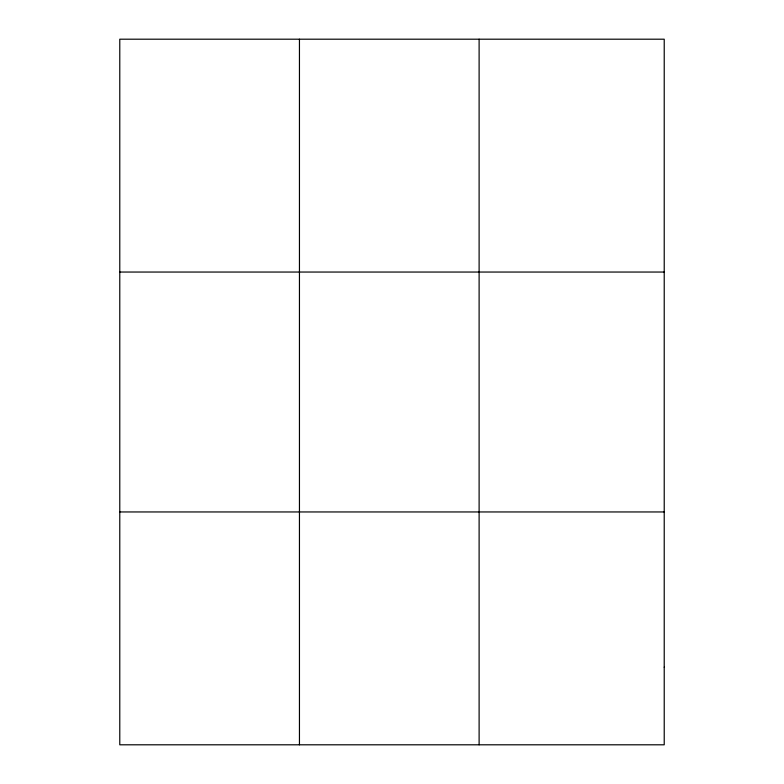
<?xml version="1.0" encoding="UTF-8"?>
<svg xmlns="http://www.w3.org/2000/svg" width="784" height="784" viewBox="0 0 784 784"><rect width="100%" height="100%" fill="white"/><g stroke="black" fill="none" stroke-linecap="round" stroke-linejoin="round"><path stroke-width="1.18" d="M299.449 39.2L299.449 744.8M479.112 39.2L479.112 744.8M119.776 272.048L664.224 272.048M119.776 511.952L664.224 511.952M664.224 667.184L664.224 744.8L119.776 744.8L119.776 39.2L664.224 39.2L664.224 667.184"/></g></svg>
